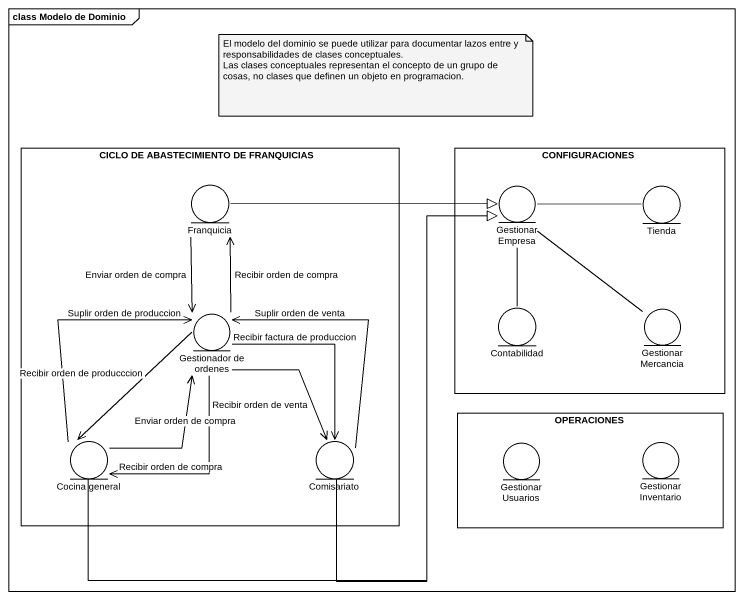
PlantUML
@startuml
mainframe class Modelo de Dominio
rectangle "CICLO DE ABASTECIMIENTO DE FRANQUICIAS" as CICLO_DE_ABASTECIMIENTO_DE {
  entity Franquicia
  entity "Gestionador de ordenes" as Gestionador_de_ordenes
  entity "Cocina general" as Cocina_general
  entity Comisariato
}
rectangle CONFIGURACIONES {
  entity "Gestionar Empresa" as Gestionar_Empresa
  entity Tienda
  entity Contabilidad
  entity "Gestionar Mercancia" as Gestionar_Mercancia
}
rectangle OPERACIONES {
  entity "Gestionar Usuarios" as Gestionar_Usuarios
  entity "Gestionar Inventario" as Gestionar_Inventario
}
Franquicia -right-|> Gestionar_Empresa
Franquicia --> Gestionador_de_ordenes : Enviar orden de compra
Gestionar_Empresa -right- Tienda
Gestionador_de_ordenes -up-> Franquicia : Recibir orden de compra
Gestionador_de_ordenes --> Cocina_general : Recibir orden de producccion
Gestionador_de_ordenes --> Cocina_general : Recibir orden de compra
Gestionador_de_ordenes --> Comisariato : Recibir orden de venta
Gestionador_de_ordenes --> Comisariato : Recibir factura de produccion
Contabilidad -up- Gestionar_Empresa
Gestionar_Mercancia -up- Gestionar_Empresa
Cocina_general -right-|> Gestionar_Empresa
Cocina_general -up-> Gestionador_de_ordenes : Suplir orden de produccion
Cocina_general -up-> Gestionador_de_ordenes : Enviar orden de compra
Comisariato -up-|> Gestionar_Empresa
Comisariato -up-> Gestionador_de_ordenes : Suplir orden de venta
note as N1
  El modelo del dominio se puede utilizar para documentar lazos entre y responsabilidades de clases conceptuales.
  Las clases conceptuales representan el concepto de un grupo de cosas, no clases que definen un objeto en programacion.
end note
@enduml
